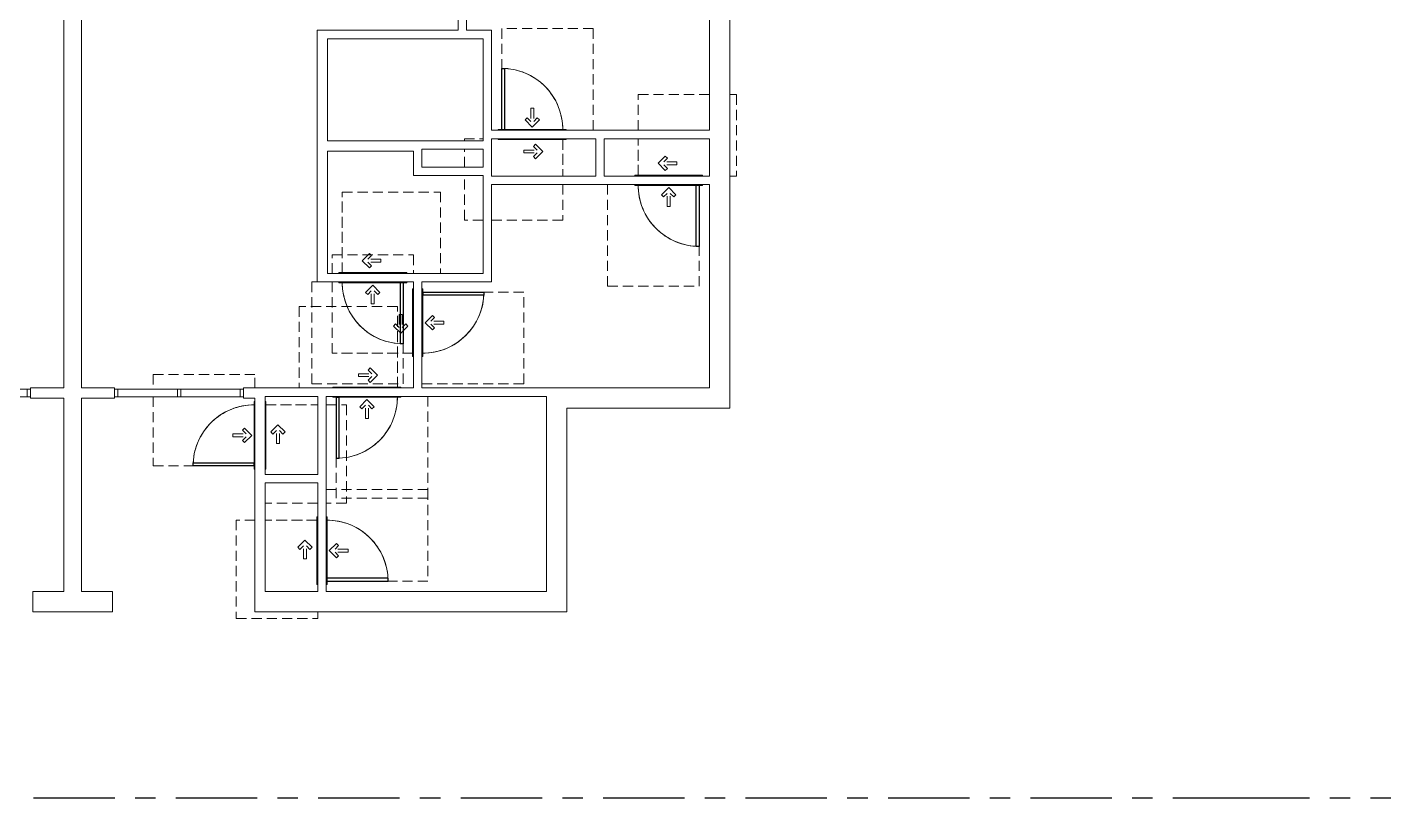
# Model space of a CAD drawing. Header units: inches. Extents: x -1352 to 84, y -1419 to 116.
# Drawn here: x -720 to 84, y -1174 to -719 of the extents above; entities that cross this region are included whole.
import ezdxf

# ---------------------------------------------------------------- set-up
doc = ezdxf.new("R2010")
doc.units = ezdxf.units.IN
doc.header["$MEASUREMENT"] = 0
doc.linetypes.add('ADA Clearance', pattern=[9, 6, -3])
doc.linetypes.add('Grid Line', pattern=[84, 48, -12, 12, -12])
for name, color, linetype, lineweight in [('A-DOOR', 31, 'Continuous', 15), ('A-DOOR-FRAM', 31, 'Continuous', 9), ('A-GLAZ-CWMG', 51, 'Continuous', 9), ('A-WALL', 113, 'Continuous', 15), ('I-WALL', 2, 'Continuous', 15), ('S-GRID', 1, 'Continuous', 9)]:
    doc.layers.add(name, color=color, linetype=linetype, lineweight=lineweight)

# ---------------------------------------------------------------- blocks, each defined once
blk = doc.blocks.new('Door-Single_CE_ - HM Door-2_ HM Frame-5154985-ROOF')
at = {"layer": 'A-DOOR', "linetype": 'ADA Clearance', "lineweight": 9}
for p, q in [((-36, 62.5), (18, 62.5)), ((-36, 2.5), (-36, 62.5)), ((18, 62.5), (18, 3)), ((-3.02, 9.85), (-4.26, 8.62)), ((-4.26, 8.62), (-0.02, 4.37)), ((-3.02, 9.85), (-0.89, 7.72)), ((-0.89, 15.47), (-0.89, 7.72)), ((0.86, 15.47), (-0.89, 15.47)), ((4.22, 8.62), (-0.02, 4.37)), ((0.86, 15.47), (0.86, 7.72)), ((2.99, 9.85), (0.86, 7.72)), ((2.99, 9.85), (4.22, 8.62)), ((-18, -3), (-18, -33.5)), ((-2.02, -5.79), (-6.26, -10.04)), ((-0.78, -7.03), (-2.91, -9.16)), ((-0.78, -7.03), (-2.02, -5.79)), ((40, -2.5), (36, -2.5)), ((40, -50.5), (40, -2.5)), ((-2.02, -14.28), (-6.26, -10.04)), ((4.84, -9.16), (-2.91, -9.16)), ((4.84, -10.91), (-2.91, -10.91)), ((-0.78, -13.04), (-2.91, -10.91)), ((-0.78, -13.04), (-2.02, -14.28)), ((4.84, -10.91), (4.84, -9.16)), ((-18, -39.5), (-18, -50.5)), ((-18, -50.5), (40, -50.5))]:
    blk.add_line(p, q, dxfattribs=at)
at = {"layer": 'A-DOOR'}
for p, q in [((18, 39), (16.25, 39)), ((16.25, 39), (16.25, 3)), ((18, 3), (18, 39))]:
    blk.add_line(p, q, dxfattribs=at)
at = {"layer": 'A-DOOR', "lineweight": 25}
for p, q in [((18, 39), (16.25, 39)), ((16.25, 39), (16.25, 3)), ((18, 3), (18, 39))]:
    blk.add_line(p, q, dxfattribs=at)
at = {"layer": 'A-DOOR', "lineweight": 9}
blk.add_arc((18, 3), 36, 90, 179.99883, dxfattribs=at)
blk.add_arc((18, 3), 36, 90, 179.99883, dxfattribs=at)
blk.add_arc((18, 3), 36, 90, 179.99883, dxfattribs=at)
blk.add_arc((18, 3), 36, 90, 179.99883, dxfattribs=at)
blk = doc.blocks.new('Door-Single_CE_ - HM Door-2_ HM Frame-5154989-ROOF')
at = {"layer": 'A-DOOR', "linetype": 'ADA Clearance', "lineweight": 9}
for p, q in [((-18, 51), (40, 51)), ((-18, 39), (-18, 51)), ((40, 51), (40, 39)), ((-18, 3.5), (-18, 34)), ((40, 34), (40, 3)), ((-2.02, 14.78), (-6.26, 10.54)), ((-2.02, 6.29), (-6.26, 10.54)), ((-0.78, 13.54), (-2.91, 11.41)), ((4.84, 11.41), (-2.91, 11.41)), ((4.84, 9.66), (-2.91, 9.66)), ((-0.78, 7.53), (-2.91, 9.66)), ((-0.78, 13.54), (-2.02, 14.78)), ((4.84, 11.41), (4.84, 9.66)), ((-0.78, 7.53), (-2.02, 6.29)), ((-28, -3), (-36, -3)), ((-36, -3), (-36, -63)), ((-4.26, -9.12), (-0.02, -4.87)), ((4.22, -9.12), (-0.02, -4.87)), ((18, -63), (18, -3.5)), ((-3.02, -10.35), (-4.26, -9.12)), ((-3.02, -10.35), (-0.89, -8.22)), ((-0.89, -15.97), (-0.89, -8.22)), ((0.86, -15.97), (-0.89, -15.97)), ((0.86, -15.97), (0.86, -8.22)), ((2.99, -10.35), (0.86, -8.22)), ((2.99, -10.35), (4.22, -9.12)), ((-36, -63), (-27.25, -63)), ((-22.75, -63), (18, -63))]:
    blk.add_line(p, q, dxfattribs=at)
at = {"layer": 'A-DOOR'}
for p, q in [((16.25, -39.5), (16.25, -3.5)), ((18, -3.5), (18, -39.5)), ((18, -39.5), (16.25, -39.5))]:
    blk.add_line(p, q, dxfattribs=at)
at = {"layer": 'A-DOOR', "lineweight": 25}
for p, q in [((16.25, -39.5), (16.25, -3.5)), ((18, -3.5), (18, -39.5)), ((18, -39.5), (16.25, -39.5))]:
    blk.add_line(p, q, dxfattribs=at)
at = {"layer": 'A-DOOR', "lineweight": 9}
blk.add_arc((18, -3.5), 36, 180.00117, 270, dxfattribs=at)
blk.add_arc((18, -3.5), 36, 180.00117, 270, dxfattribs=at)
blk.add_arc((18, -3.5), 36, 180.00117, 270, dxfattribs=at)
blk.add_arc((18, -3.5), 36, 180.00117, 270, dxfattribs=at)
blk = doc.blocks.new('Door-Single_CE_ - HM Door-2_ HM Frame-V1-ROOF')
at = {"layer": 'A-DOOR', "linetype": 'ADA Clearance', "lineweight": 9}
for p, q in [((-36, 62.5), (18, 62.5)), ((-36, 2.5), (-36, 62.5)), ((18, 62.5), (18, 3)), ((-3.02, 9.85), (-4.26, 8.62)), ((-4.26, 8.62), (-0.02, 4.37)), ((-3.02, 9.85), (-0.89, 7.72)), ((-0.89, 15.47), (-0.89, 7.72)), ((0.86, 15.47), (-0.89, 15.47)), ((4.22, 8.62), (-0.02, 4.37)), ((0.86, 15.47), (0.86, 7.72)), ((2.99, 9.85), (0.86, 7.72)), ((2.99, 9.85), (4.22, 8.62)), ((-18, -3), (-18, -50.5)), ((-2.02, -5.79), (-6.26, -10.04)), ((-0.78, -7.03), (-2.91, -9.16)), ((-0.78, -7.03), (-2.02, -5.79)), ((40, -50.5), (40, -2.5)), ((-2.02, -14.28), (-6.26, -10.04)), ((4.84, -9.16), (-2.91, -9.16)), ((4.84, -10.91), (-2.91, -10.91)), ((-0.78, -13.04), (-2.91, -10.91)), ((-0.78, -13.04), (-2.02, -14.28)), ((4.84, -10.91), (4.84, -9.16)), ((-18, -50.5), (40, -50.5))]:
    blk.add_line(p, q, dxfattribs=at)
at = {"layer": 'A-DOOR'}
for p, q in [((18, 39), (16.25, 39)), ((16.25, 39), (16.25, 3)), ((18, 3), (18, 39))]:
    blk.add_line(p, q, dxfattribs=at)
at = {"layer": 'A-DOOR', "lineweight": 25}
for p, q in [((18, 39), (16.25, 39)), ((16.25, 39), (16.25, 3)), ((18, 3), (18, 39))]:
    blk.add_line(p, q, dxfattribs=at)
at = {"layer": 'A-DOOR', "lineweight": 9}
blk.add_arc((18, 3), 36, 90, 179.99883, dxfattribs=at)
blk.add_arc((18, 3), 36, 90, 179.99883, dxfattribs=at)
blk.add_arc((18, 3), 36, 90, 179.99883, dxfattribs=at)
blk.add_arc((18, 3), 36, 90, 179.99883, dxfattribs=at)
blk = doc.blocks.new('Door-Single_CE_ - HM Door-2_ HM Frame-5154984-ROOF')
at = {"layer": 'A-DOOR', "linetype": 'ADA Clearance', "lineweight": 9}
for p, q in [((-18, 50.5), (24, 50.5)), ((-18, 3), (-18, 50.5)), ((29, 50.5), (40, 50.5)), ((40, 50.5), (40, 2.5)), ((-2.02, 14.28), (-6.26, 10.04)), ((-2.02, 5.79), (-6.26, 10.04)), ((-0.78, 13.04), (-2.91, 10.91)), ((4.84, 10.91), (-2.91, 10.91)), ((4.84, 9.16), (-2.91, 9.16)), ((-0.78, 7.03), (-2.91, 9.16)), ((-0.78, 13.04), (-2.02, 14.28)), ((4.84, 10.91), (4.84, 9.16)), ((-0.78, 7.03), (-2.02, 5.79)), ((40, 2.5), (29, 2.5)), ((-36, -2.5), (-36, -62.5)), ((-4.26, -8.62), (-0.02, -4.37)), ((-3.02, -9.85), (-0.89, -7.72)), ((-0.89, -15.47), (-0.89, -7.72)), ((4.22, -8.62), (-0.02, -4.37)), ((0.86, -15.47), (0.86, -7.72)), ((2.99, -9.85), (0.86, -7.72)), ((18, -62.5), (18, -3)), ((-3.02, -9.85), (-4.26, -8.62)), ((0.86, -15.47), (-0.89, -15.47)), ((2.99, -9.85), (4.22, -8.62)), ((-36, -62.5), (18, -62.5))]:
    blk.add_line(p, q, dxfattribs=at)
at = {"layer": 'A-DOOR'}
for p, q in [((16.25, -39), (16.25, -3)), ((18, -3), (18, -39)), ((18, -39), (16.25, -39))]:
    blk.add_line(p, q, dxfattribs=at)
at = {"layer": 'A-DOOR', "lineweight": 25}
for p, q in [((16.25, -39), (16.25, -3)), ((18, -3), (18, -39)), ((18, -39), (16.25, -39))]:
    blk.add_line(p, q, dxfattribs=at)
at = {"layer": 'A-DOOR', "lineweight": 9}
blk.add_arc((18, -3), 36, 180.00117, 270, dxfattribs=at)
blk.add_arc((18, -3), 36, 180.00117, 270, dxfattribs=at)
blk.add_arc((18, -3), 36, 180.00117, 270, dxfattribs=at)
blk.add_arc((18, -3), 36, 180.00117, 270, dxfattribs=at)
blk = doc.blocks.new('Door-Single_CE_ - HM Door-2_ HM Frame-V2-ROOF')
at = {"layer": 'A-DOOR', "linetype": 'ADA Clearance', "lineweight": 9}
for p, q in [((-18, 50.5), (40, 50.5)), ((-18, 3), (-18, 50.5)), ((40, 50.5), (40, 2.5)), ((-2.02, 14.28), (-6.26, 10.04)), ((-2.02, 5.79), (-6.26, 10.04)), ((-0.78, 13.04), (-2.91, 10.91)), ((4.84, 10.91), (-2.91, 10.91)), ((4.84, 9.16), (-2.91, 9.16)), ((-0.78, 7.03), (-2.91, 9.16)), ((-0.78, 13.04), (-2.02, 14.28)), ((4.84, 10.91), (4.84, 9.16)), ((-0.78, 7.03), (-2.02, 5.79)), ((-32.73, -2.5), (-36, -2.5)), ((-36, -2.5), (-36, -62.5)), ((-4.26, -8.62), (-0.02, -4.37)), ((-3.02, -9.85), (-0.89, -7.72)), ((-0.89, -15.47), (-0.89, -7.72)), ((4.22, -8.62), (-0.02, -4.37)), ((0.86, -15.47), (0.86, -7.72)), ((2.99, -9.85), (0.86, -7.72)), ((18, -62.5), (18, -3)), ((-3.02, -9.85), (-4.26, -8.62)), ((0.86, -15.47), (-0.89, -15.47)), ((2.99, -9.85), (4.22, -8.62)), ((-36, -62.5), (18, -62.5))]:
    blk.add_line(p, q, dxfattribs=at)
at = {"layer": 'A-DOOR'}
for p, q in [((16.25, -39), (16.25, -3)), ((18, -3), (18, -39)), ((18, -39), (16.25, -39))]:
    blk.add_line(p, q, dxfattribs=at)
at = {"layer": 'A-DOOR', "lineweight": 25}
for p, q in [((16.25, -39), (16.25, -3)), ((18, -3), (18, -39)), ((18, -39), (16.25, -39))]:
    blk.add_line(p, q, dxfattribs=at)
at = {"layer": 'A-DOOR', "lineweight": 9}
blk.add_arc((18, -3), 36, 180.00117, 270, dxfattribs=at)
blk.add_arc((18, -3), 36, 180.00117, 270, dxfattribs=at)
blk.add_arc((18, -3), 36, 180.00117, 270, dxfattribs=at)
blk.add_arc((18, -3), 36, 180.00117, 270, dxfattribs=at)
blk = doc.blocks.new('Door-Single_CE_ - HM Door-2_ HM Frame-V3-ROOF')
at = {"layer": 'A-DOOR', "linetype": 'ADA Clearance', "lineweight": 9}
for p, q in [((-18, 50.5), (24, 50.5)), ((-18, 29.5), (-18, 50.5)), ((36, 50.5), (40, 50.5)), ((40, 50.5), (40, 2.5)), ((-18, 3), (-18, 24.5)), ((-2.02, 14.28), (-6.26, 10.04)), ((-2.02, 5.79), (-6.26, 10.04)), ((-0.78, 13.04), (-2.91, 10.91)), ((4.84, 10.91), (-2.91, 10.91)), ((4.84, 9.16), (-2.91, 9.16)), ((-0.78, 7.03), (-2.91, 9.16)), ((-0.78, 13.04), (-2.02, 14.28)), ((4.84, 10.91), (4.84, 9.16)), ((-0.78, 7.03), (-2.02, 5.79)), ((40, 2.5), (36, 2.5)), ((-36, -2.5), (-36, -62.5)), ((-4.26, -8.62), (-0.02, -4.37)), ((-3.02, -9.85), (-0.89, -7.72)), ((-0.89, -15.47), (-0.89, -7.72)), ((4.22, -8.62), (-0.02, -4.37)), ((0.86, -15.47), (0.86, -7.72)), ((2.99, -9.85), (0.86, -7.72)), ((18, -62.5), (18, -3)), ((-3.02, -9.85), (-4.26, -8.62)), ((0.86, -15.47), (-0.89, -15.47)), ((2.99, -9.85), (4.22, -8.62)), ((-36, -62.5), (18, -62.5))]:
    blk.add_line(p, q, dxfattribs=at)
at = {"layer": 'A-DOOR'}
for p, q in [((16.25, -39), (16.25, -3)), ((18, -3), (18, -39)), ((18, -39), (16.25, -39))]:
    blk.add_line(p, q, dxfattribs=at)
at = {"layer": 'A-DOOR', "lineweight": 25}
for p, q in [((16.25, -39), (16.25, -3)), ((18, -3), (18, -39)), ((18, -39), (16.25, -39))]:
    blk.add_line(p, q, dxfattribs=at)
at = {"layer": 'A-DOOR', "lineweight": 9}
blk.add_arc((18, -3), 36, 180.00117, 270, dxfattribs=at)
blk.add_arc((18, -3), 36, 180.00117, 270, dxfattribs=at)
blk.add_arc((18, -3), 36, 180.00117, 270, dxfattribs=at)
blk.add_arc((18, -3), 36, 180.00117, 270, dxfattribs=at)
blk = doc.blocks.new('Door-Single_CE_ - HM Door-2_ HM Frame-V4-ROOF')
at = {"layer": 'A-DOOR', "linetype": 'ADA Clearance', "lineweight": 9}
for p, q in [((-18, 50.5), (24, 50.5)), ((-18, 29.5), (-18, 50.5)), ((29, 50.5), (40, 50.5)), ((40, 50.5), (40, 24.25)), ((-18, 3), (-18, 24.5)), ((40, 19.25), (40, 8.75)), ((-2.02, 14.28), (-6.26, 10.04)), ((-2.02, 5.79), (-6.26, 10.04)), ((-0.78, 13.04), (-2.91, 10.91)), ((4.84, 10.91), (-2.91, 10.91)), ((4.84, 9.16), (-2.91, 9.16)), ((-0.78, 7.03), (-2.91, 9.16)), ((-0.78, 13.04), (-2.02, 14.28)), ((4.84, 10.91), (4.84, 9.16)), ((-0.78, 7.03), (-2.02, 5.79)), ((40, 2.5), (29, 2.5)), ((40, 3.75), (40, 2.5)), ((-36, -2.5), (-36, -62.5)), ((-4.26, -8.62), (-0.02, -4.37)), ((-3.02, -9.85), (-0.89, -7.72)), ((-0.89, -15.47), (-0.89, -7.72)), ((4.22, -8.62), (-0.02, -4.37)), ((0.86, -15.47), (0.86, -7.72)), ((2.99, -9.85), (0.86, -7.72)), ((18, -62.5), (18, -3)), ((-3.02, -9.85), (-4.26, -8.62)), ((0.86, -15.47), (-0.89, -15.47)), ((2.99, -9.85), (4.22, -8.62)), ((-36, -62.5), (18, -62.5))]:
    blk.add_line(p, q, dxfattribs=at)
at = {"layer": 'A-DOOR'}
for p, q in [((16.25, -39), (16.25, -3)), ((18, -3), (18, -39)), ((18, -39), (16.25, -39))]:
    blk.add_line(p, q, dxfattribs=at)
at = {"layer": 'A-DOOR', "lineweight": 25}
for p, q in [((16.25, -39), (16.25, -3)), ((18, -3), (18, -39)), ((18, -39), (16.25, -39))]:
    blk.add_line(p, q, dxfattribs=at)
at = {"layer": 'A-DOOR', "lineweight": 9}
blk.add_arc((18, -3), 36, 180.00117, 270, dxfattribs=at)
blk.add_arc((18, -3), 36, 180.00117, 270, dxfattribs=at)
blk.add_arc((18, -3), 36, 180.00117, 270, dxfattribs=at)
blk.add_arc((18, -3), 36, 180.00117, 270, dxfattribs=at)
blk = doc.blocks.new('Door-Single_CE_ - HM Door-2_ HM Frame-V36-ROOF')
at = {"layer": 'A-DOOR', "linetype": 'ADA Clearance', "lineweight": 9}
for p, q in [((-36, 62.5), (18, 62.5)), ((-36, 2.5), (-36, 62.5)), ((18, 62.5), (18, 2.5)), ((-3.02, 9.85), (-4.26, 8.62)), ((-4.26, 8.62), (-0.02, 4.37)), ((-3.02, 9.85), (-0.89, 7.72)), ((-0.89, 15.47), (-0.89, 7.72)), ((0.86, 15.47), (-0.89, 15.47)), ((4.22, 8.62), (-0.02, 4.37)), ((0.86, 15.47), (0.86, 7.72)), ((2.99, 9.85), (0.86, 7.72)), ((2.99, 9.85), (4.22, 8.62)), ((-18, -2.5), (-18, -33.5)), ((-2.02, -5.79), (-6.26, -10.04)), ((-0.78, -7.03), (-2.91, -9.16)), ((-0.78, -7.03), (-2.02, -5.79)), ((40, -2.5), (36, -2.5)), ((40, -50.5), (40, -2.5)), ((-2.02, -14.28), (-6.26, -10.04)), ((4.84, -9.16), (-2.91, -9.16)), ((4.84, -10.91), (-2.91, -10.91)), ((-0.78, -13.04), (-2.91, -10.91)), ((-0.78, -13.04), (-2.02, -14.28)), ((4.84, -10.91), (4.84, -9.16)), ((-18, -39.5), (-18, -50.5)), ((-18, -50.5), (40, -50.5))]:
    blk.add_line(p, q, dxfattribs=at)
at = {"layer": 'A-DOOR'}
for p, q in [((18, 39), (16.25, 39)), ((16.25, 39), (16.25, 3)), ((18, 3), (18, 39)), ((16.25, 3), (18, 3))]:
    blk.add_line(p, q, dxfattribs=at)
at = {"layer": 'A-DOOR', "lineweight": 25}
for p, q in [((18, 39), (16.25, 39)), ((16.25, 39), (16.25, 3)), ((18, 3), (18, 39)), ((18, 3), (16.25, 3))]:
    blk.add_line(p, q, dxfattribs=at)
at = {"layer": 'A-DOOR', "lineweight": 9}
for end in [179.99883, 180.5, 180.5, 180.5]:
    blk.add_arc((18, 3), 36, 90, end, dxfattribs=at)
at = {"layer": 'A-DOOR-FRAM'}
for p, q in [((-20, 3), (20, 3)), ((-20, 2.5), (-20, 3)), ((20, 3), (20, 2.5)), ((-20, -3), (-20, -2.5)), ((20, -3), (-20, -3)), ((20, -2.5), (20, -3))]:
    blk.add_line(p, q, dxfattribs=at)
blk = doc.blocks.new('Door-Single_CE_ - HM Door-2_ HM Frame-V37-ROOF')
at = {"layer": 'A-DOOR', "linetype": 'ADA Clearance', "lineweight": 9}
for p, q in [((-18, 51), (40, 51)), ((-18, 39), (-18, 51)), ((40, 51), (40, 39)), ((-18, 3), (-18, 34)), ((40, 34), (40, 3)), ((-2.02, 14.78), (-6.26, 10.54)), ((-2.02, 6.29), (-6.26, 10.54)), ((-0.78, 13.54), (-2.91, 11.41)), ((4.84, 11.41), (-2.91, 11.41)), ((4.84, 9.66), (-2.91, 9.66)), ((-0.78, 7.53), (-2.91, 9.66)), ((-0.78, 13.54), (-2.02, 14.78)), ((4.84, 11.41), (4.84, 9.66)), ((-0.78, 7.53), (-2.02, 6.29)), ((-28, -3), (-36, -3)), ((-36, -3), (-36, -63)), ((-4.26, -9.12), (-0.02, -4.87)), ((4.22, -9.12), (-0.02, -4.87)), ((18, -63), (18, -3)), ((-3.02, -10.35), (-4.26, -9.12)), ((-3.02, -10.35), (-0.89, -8.22)), ((-0.89, -15.97), (-0.89, -8.22)), ((0.86, -15.97), (-0.89, -15.97)), ((0.86, -15.97), (0.86, -8.22)), ((2.99, -10.35), (0.86, -8.22)), ((2.99, -10.35), (4.22, -9.12)), ((-36, -63), (-27.25, -63)), ((-22.75, -63), (18, -63))]:
    blk.add_line(p, q, dxfattribs=at)
at = {"layer": 'A-DOOR'}
for p, q in [((16.25, -39.5), (16.25, -3.5)), ((16.25, -3.5), (18, -3.5)), ((18, -3.5), (18, -39.5)), ((18, -39.5), (16.25, -39.5))]:
    blk.add_line(p, q, dxfattribs=at)
at = {"layer": 'A-DOOR', "lineweight": 25}
for p, q in [((16.25, -39.5), (16.25, -3.5)), ((18, -3.5), (16.25, -3.5)), ((18, -3.5), (18, -39.5)), ((18, -39.5), (16.25, -39.5))]:
    blk.add_line(p, q, dxfattribs=at)
at = {"layer": 'A-DOOR', "lineweight": 9}
for start in [179.5, 179.5, 179.5, 180.00117]:
    blk.add_arc((18, -3.5), 36, start, 270, dxfattribs=at)
at = {"layer": 'A-DOOR-FRAM'}
for p, q in [((-20, 3.5), (20, 3.5)), ((-20, 3), (-20, 3.5)), ((20, 3.5), (20, 3)), ((-20, -3.5), (-20, -3)), ((20, -3.5), (-20, -3.5)), ((20, -3), (20, -3.5))]:
    blk.add_line(p, q, dxfattribs=at)
blk = doc.blocks.new('Door-Single_CE_ - HM Door-2_ HM Frame-V38-ROOF')
at = {"layer": 'A-DOOR', "linetype": 'ADA Clearance', "lineweight": 9}
for p, q in [((-36, 62.5), (18, 62.5)), ((-36, 2.5), (-36, 62.5)), ((18, 62.5), (18, 2.5)), ((-3.02, 9.85), (-4.26, 8.62)), ((-4.26, 8.62), (-0.02, 4.37)), ((-3.02, 9.85), (-0.89, 7.72)), ((-0.89, 15.47), (-0.89, 7.72)), ((0.86, 15.47), (-0.89, 15.47)), ((4.22, 8.62), (-0.02, 4.37)), ((0.86, 15.47), (0.86, 7.72)), ((2.99, 9.85), (0.86, 7.72)), ((2.99, 9.85), (4.22, 8.62)), ((-18, -2.5), (-18, -50.5)), ((-2.02, -5.79), (-6.26, -10.04)), ((-0.78, -7.03), (-2.91, -9.16)), ((-0.78, -7.03), (-2.02, -5.79)), ((40, -50.5), (40, -2.5)), ((-2.02, -14.28), (-6.26, -10.04)), ((4.84, -9.16), (-2.91, -9.16)), ((4.84, -10.91), (-2.91, -10.91)), ((-0.78, -13.04), (-2.91, -10.91)), ((-0.78, -13.04), (-2.02, -14.28)), ((4.84, -10.91), (4.84, -9.16)), ((-18, -50.5), (40, -50.5))]:
    blk.add_line(p, q, dxfattribs=at)
at = {"layer": 'A-DOOR'}
for p, q in [((18, 39), (16.25, 39)), ((16.25, 39), (16.25, 3)), ((18, 3), (18, 39)), ((16.25, 3), (18, 3))]:
    blk.add_line(p, q, dxfattribs=at)
at = {"layer": 'A-DOOR', "lineweight": 25}
for p, q in [((18, 39), (16.25, 39)), ((16.25, 39), (16.25, 3)), ((18, 3), (18, 39)), ((18, 3), (16.25, 3))]:
    blk.add_line(p, q, dxfattribs=at)
at = {"layer": 'A-DOOR', "lineweight": 9}
for end in [179.99883, 180.5, 180.5, 180.5]:
    blk.add_arc((18, 3), 36, 90, end, dxfattribs=at)
at = {"layer": 'A-DOOR-FRAM'}
for p, q in [((-20, 3), (20, 3)), ((-20, 2.5), (-20, 3)), ((20, 3), (20, 2.5)), ((-20, -3), (-20, -2.5)), ((20, -3), (-20, -3)), ((20, -2.5), (20, -3))]:
    blk.add_line(p, q, dxfattribs=at)
blk = doc.blocks.new('Door-Single_CE_ - HM Door-2_ HM Frame-V39-ROOF')
at = {"layer": 'A-DOOR', "linetype": 'ADA Clearance', "lineweight": 9}
for p, q in [((-18, 50.5), (24, 50.5)), ((-18, 2.5), (-18, 50.5)), ((29, 50.5), (40, 50.5)), ((40, 50.5), (40, 2.5)), ((-2.02, 14.28), (-6.26, 10.04)), ((-2.02, 5.79), (-6.26, 10.04)), ((-0.78, 13.04), (-2.91, 10.91)), ((4.84, 10.91), (-2.91, 10.91)), ((4.84, 9.16), (-2.91, 9.16)), ((-0.78, 7.03), (-2.91, 9.16)), ((-0.78, 13.04), (-2.02, 14.28)), ((4.84, 10.91), (4.84, 9.16)), ((-0.78, 7.03), (-2.02, 5.79)), ((40, 2.5), (29, 2.5)), ((-36, -2.5), (-36, -62.5)), ((-4.26, -8.62), (-0.02, -4.37)), ((-3.02, -9.85), (-0.89, -7.72)), ((-0.89, -15.47), (-0.89, -7.72)), ((4.22, -8.62), (-0.02, -4.37)), ((0.86, -15.47), (0.86, -7.72)), ((2.99, -9.85), (0.86, -7.72)), ((18, -62.5), (18, -2.5)), ((-3.02, -9.85), (-4.26, -8.62)), ((0.86, -15.47), (-0.89, -15.47)), ((2.99, -9.85), (4.22, -8.62)), ((-36, -62.5), (18, -62.5))]:
    blk.add_line(p, q, dxfattribs=at)
at = {"layer": 'A-DOOR'}
for p, q in [((16.25, -39), (16.25, -3)), ((16.25, -3), (18, -3)), ((18, -3), (18, -39)), ((18, -39), (16.25, -39))]:
    blk.add_line(p, q, dxfattribs=at)
at = {"layer": 'A-DOOR', "lineweight": 25}
for p, q in [((16.25, -39), (16.25, -3)), ((18, -3), (16.25, -3)), ((18, -3), (18, -39)), ((18, -39), (16.25, -39))]:
    blk.add_line(p, q, dxfattribs=at)
at = {"layer": 'A-DOOR', "lineweight": 9}
for start in [179.5, 179.5, 179.5, 180.00117]:
    blk.add_arc((18, -3), 36, start, 270, dxfattribs=at)
at = {"layer": 'A-DOOR-FRAM'}
for p, q in [((-20, 3), (20, 3)), ((-20, 2.5), (-20, 3)), ((20, 3), (20, 2.5)), ((-20, -3), (-20, -2.5)), ((20, -3), (-20, -3)), ((20, -2.5), (20, -3))]:
    blk.add_line(p, q, dxfattribs=at)
blk = doc.blocks.new('Door-Single_CE_ - HM Door-2_ HM Frame-V40-ROOF')
at = {"layer": 'A-DOOR', "linetype": 'ADA Clearance', "lineweight": 9}
for p, q in [((-18, 50.5), (40, 50.5)), ((-18, 2.5), (-18, 50.5)), ((40, 50.5), (40, 2.5)), ((-2.02, 14.28), (-6.26, 10.04)), ((-2.02, 5.79), (-6.26, 10.04)), ((-0.78, 13.04), (-2.91, 10.91)), ((4.84, 10.91), (-2.91, 10.91)), ((4.84, 9.16), (-2.91, 9.16)), ((-0.78, 7.03), (-2.91, 9.16)), ((-0.78, 13.04), (-2.02, 14.28)), ((4.84, 10.91), (4.84, 9.16)), ((-0.78, 7.03), (-2.02, 5.79)), ((-32.73, -2.5), (-36, -2.5)), ((-36, -2.5), (-36, -62.5)), ((-4.26, -8.62), (-0.02, -4.37)), ((-3.02, -9.85), (-0.89, -7.72)), ((-0.89, -15.47), (-0.89, -7.72)), ((4.22, -8.62), (-0.02, -4.37)), ((0.86, -15.47), (0.86, -7.72)), ((2.99, -9.85), (0.86, -7.72)), ((18, -62.5), (18, -2.5)), ((-3.02, -9.85), (-4.26, -8.62)), ((0.86, -15.47), (-0.89, -15.47)), ((2.99, -9.85), (4.22, -8.62)), ((-36, -62.5), (18, -62.5))]:
    blk.add_line(p, q, dxfattribs=at)
at = {"layer": 'A-DOOR'}
for p, q in [((16.25, -39), (16.25, -3)), ((16.25, -3), (18, -3)), ((18, -3), (18, -39)), ((18, -39), (16.25, -39))]:
    blk.add_line(p, q, dxfattribs=at)
at = {"layer": 'A-DOOR', "lineweight": 25}
for p, q in [((16.25, -39), (16.25, -3)), ((18, -3), (16.25, -3)), ((18, -3), (18, -39)), ((18, -39), (16.25, -39))]:
    blk.add_line(p, q, dxfattribs=at)
at = {"layer": 'A-DOOR', "lineweight": 9}
for start in [179.5, 179.5, 179.5, 180.00117]:
    blk.add_arc((18, -3), 36, start, 270, dxfattribs=at)
at = {"layer": 'A-DOOR-FRAM'}
for p, q in [((-20, 3), (20, 3)), ((-20, 2.5), (-20, 3)), ((20, 3), (20, 2.5)), ((-20, -3), (-20, -2.5)), ((20, -3), (-20, -3)), ((20, -2.5), (20, -3))]:
    blk.add_line(p, q, dxfattribs=at)
blk = doc.blocks.new('Door-Single_CE_ - HM Door-2_ HM Frame-V41-ROOF')
at = {"layer": 'A-DOOR', "linetype": 'ADA Clearance', "lineweight": 9}
for p, q in [((-18, 50.5), (24, 50.5)), ((-18, 29.5), (-18, 50.5)), ((36, 50.5), (40, 50.5)), ((40, 50.5), (40, 2.5)), ((-18, 2.5), (-18, 24.5)), ((-2.02, 14.28), (-6.26, 10.04)), ((-2.02, 5.79), (-6.26, 10.04)), ((-0.78, 13.04), (-2.91, 10.91)), ((4.84, 10.91), (-2.91, 10.91)), ((4.84, 9.16), (-2.91, 9.16)), ((-0.78, 7.03), (-2.91, 9.16)), ((-0.78, 13.04), (-2.02, 14.28)), ((4.84, 10.91), (4.84, 9.16)), ((-0.78, 7.03), (-2.02, 5.79)), ((40, 2.5), (36, 2.5)), ((-36, -2.5), (-36, -62.5)), ((-4.26, -8.62), (-0.02, -4.37)), ((-3.02, -9.85), (-0.89, -7.72)), ((-0.89, -15.47), (-0.89, -7.72)), ((4.22, -8.62), (-0.02, -4.37)), ((0.86, -15.47), (0.86, -7.72)), ((2.99, -9.85), (0.86, -7.72)), ((18, -62.5), (18, -2.5)), ((-3.02, -9.85), (-4.26, -8.62)), ((0.86, -15.47), (-0.89, -15.47)), ((2.99, -9.85), (4.22, -8.62)), ((-36, -62.5), (18, -62.5))]:
    blk.add_line(p, q, dxfattribs=at)
at = {"layer": 'A-DOOR'}
for p, q in [((16.25, -39), (16.25, -3)), ((16.25, -3), (18, -3)), ((18, -3), (18, -39)), ((18, -39), (16.25, -39))]:
    blk.add_line(p, q, dxfattribs=at)
at = {"layer": 'A-DOOR', "lineweight": 25}
for p, q in [((16.25, -39), (16.25, -3)), ((18, -3), (16.25, -3)), ((18, -3), (18, -39)), ((18, -39), (16.25, -39))]:
    blk.add_line(p, q, dxfattribs=at)
at = {"layer": 'A-DOOR', "lineweight": 9}
for start in [179.5, 179.5, 179.5, 180.00117]:
    blk.add_arc((18, -3), 36, start, 270, dxfattribs=at)
at = {"layer": 'A-DOOR-FRAM'}
for p, q in [((-20, 3), (20, 3)), ((-20, 2.5), (-20, 3)), ((20, 3), (20, 2.5)), ((-20, -3), (-20, -2.5)), ((20, -3), (-20, -3)), ((20, -2.5), (20, -3))]:
    blk.add_line(p, q, dxfattribs=at)
blk = doc.blocks.new('Door-Single_CE_ - HM Door-2_ HM Frame-V42-ROOF')
at = {"layer": 'A-DOOR', "linetype": 'ADA Clearance', "lineweight": 9}
for p, q in [((-18, 50.5), (24, 50.5)), ((-18, 29.5), (-18, 50.5)), ((29, 50.5), (40, 50.5)), ((40, 50.5), (40, 24.25)), ((-18, 2.5), (-18, 24.5)), ((40, 19.25), (40, 8.75)), ((-2.02, 14.28), (-6.26, 10.04)), ((-2.02, 5.79), (-6.26, 10.04)), ((-0.78, 13.04), (-2.91, 10.91)), ((4.84, 10.91), (-2.91, 10.91)), ((4.84, 9.16), (-2.91, 9.16)), ((-0.78, 7.03), (-2.91, 9.16)), ((-0.78, 13.04), (-2.02, 14.28)), ((4.84, 10.91), (4.84, 9.16)), ((-0.78, 7.03), (-2.02, 5.79)), ((40, 2.5), (29, 2.5)), ((40, 3.75), (40, 2.5)), ((-36, -2.5), (-36, -62.5)), ((-4.26, -8.62), (-0.02, -4.37)), ((-3.02, -9.85), (-0.89, -7.72)), ((-0.89, -15.47), (-0.89, -7.72)), ((4.22, -8.62), (-0.02, -4.37)), ((0.86, -15.47), (0.86, -7.72)), ((2.99, -9.85), (0.86, -7.72)), ((18, -62.5), (18, -2.5)), ((-3.02, -9.85), (-4.26, -8.62)), ((0.86, -15.47), (-0.89, -15.47)), ((2.99, -9.85), (4.22, -8.62)), ((-36, -62.5), (18, -62.5))]:
    blk.add_line(p, q, dxfattribs=at)
at = {"layer": 'A-DOOR'}
for p, q in [((16.25, -39), (16.25, -3)), ((16.25, -3), (18, -3)), ((18, -3), (18, -39)), ((18, -39), (16.25, -39))]:
    blk.add_line(p, q, dxfattribs=at)
at = {"layer": 'A-DOOR', "lineweight": 25}
for p, q in [((16.25, -39), (16.25, -3)), ((18, -3), (16.25, -3)), ((18, -3), (18, -39)), ((18, -39), (16.25, -39))]:
    blk.add_line(p, q, dxfattribs=at)
at = {"layer": 'A-DOOR', "lineweight": 9}
for start in [179.5, 179.5, 179.5, 180.00117]:
    blk.add_arc((18, -3), 36, start, 270, dxfattribs=at)
at = {"layer": 'A-DOOR-FRAM'}
for p, q in [((-20, 3), (20, 3)), ((-20, 2.5), (-20, 3)), ((20, 3), (20, 2.5)), ((-20, -3), (-20, -2.5)), ((20, -3), (-20, -3)), ((20, -2.5), (20, -3))]:
    blk.add_line(p, q, dxfattribs=at)
blk = doc.blocks.new('Rectangular Mullion - 4 1_2_ x 2_ Rectangular_CE_-5154997-ROOF')
at = {"layer": 'A-GLAZ-CWMG'}
for p, q in [((-629.11, -937.39), (-629.11, -932.89)), ((-629.11, -932.89), (-594.11, -932.89)), ((-594.11, -937.39), (-629.11, -937.39)), ((-594.11, -932.89), (-594.11, -937.39))]:
    blk.add_line(p, q, dxfattribs=at)
blk = doc.blocks.new('Rectangular Mullion - 4 1_2_ x 2_ Rectangular_CE_-5155001-ROOF')
at = {"layer": 'A-GLAZ-CWMG'}
for p, q in [((-2, -2.25), (-2, 2.25)), ((-2, 2.25), (0, 2.25)), ((0, 2.25), (0, -2.25)), ((0, -2.25), (-2, -2.25))]:
    blk.add_line(p, q, dxfattribs=at)
blk = doc.blocks.new('Rectangular Mullion - 4 1_2_ x 2_ Rectangular_CE_-5155002-ROOF')
at = {"layer": 'A-GLAZ-CWMG'}
for p, q in [((0, 2.25), (-2, 2.25)), ((-2, 2.25), (-2, -2.25)), ((0, -2.25), (0, 2.25)), ((-2, -2.25), (0, -2.25))]:
    blk.add_line(p, q, dxfattribs=at)
blk = doc.blocks.new('Rectangular Mullion - 4 1_2_ x 2_ Rectangular_CE_-5154999-ROOF')
at = {"layer": 'A-GLAZ-CWMG'}
for p, q in [((-1, -2.25), (-1, 2.25)), ((-1, 2.25), (1, 2.25)), ((1, 2.25), (1, -2.25)), ((1, -2.25), (-1, -2.25))]:
    blk.add_line(p, q, dxfattribs=at)
blk = doc.blocks.new('Rectangular Mullion - 4 1_2_ x 2_ Rectangular_CE_-5155008-ROOF')
at = {"layer": 'A-GLAZ-CWMG'}
for p, q in [((0, 2.25), (-2, 2.25)), ((-2, 2.25), (-2, -2.25)), ((0, -2.25), (0, 2.25)), ((-2, -2.25), (0, -2.25))]:
    blk.add_line(p, q, dxfattribs=at)
blk = doc.blocks.new('Rectangular Mullion - 4 1_2_ x 2_ Rectangular_CE_-5155003-ROOF')
at = {"layer": 'A-GLAZ-CWMG'}
for p, q in [((-791.61, -937.39), (-791.61, -932.89)), ((-791.61, -932.89), (-756.61, -932.89)), ((-756.61, -937.39), (-791.61, -937.39)), ((-756.61, -932.89), (-756.61, -937.39))]:
    blk.add_line(p, q, dxfattribs=at)

msp = doc.modelspace()

# ---------------------------------------------------------------- linework, layer by layer
at = {"layer": 'A-WALL'}
for p, q in [((-698.11, -932.14), (-698.11, -529.14)), ((-687.61, -529.14), (-687.61, -932.14)), ((-305.36, -646.64), (-305.36, -944.14)), ((-317.36, -780.14), (-317.36, -658.64)), ((-548.59, -869.64), (-548.59, -726.14)), ((-542.59, -726.14), (-542.59, -786.39)), ((-542.59, -786.39), (-486.86, -786.39)), ((-317.36, -807.14), (-317.36, -785.14)), ((-542.59, -792.39), (-542.59, -864.64)), ((-491.86, -792.39), (-542.59, -792.39)), ((-486.86, -792.39), (-486.86, -791.39)), ((-317.36, -932.14), (-317.36, -812.14)), ((-548.59, -869.64), (-542.59, -869.64)), ((-717.61, -932.14), (-698.11, -932.14)), ((-717.61, -932.14), (-717.61, -938.14)), ((-687.61, -932.14), (-668.11, -932.14)), ((-668.11, -938.14), (-668.11, -932.14)), ((-592.11, -932.14), (-579.36, -932.14)), ((-592.11, -932.14), (-592.11, -938.14)), ((-413.36, -932.14), (-317.36, -932.14)), ((-698.11, -938.14), (-717.61, -938.14)), ((-698.11, -1052.14), (-698.11, -938.14)), ((-687.61, -938.14), (-687.61, -1052.14)), ((-668.11, -938.14), (-687.61, -938.14)), ((-585.36, -938.14), (-592.11, -938.14)), ((-585.36, -1064.14), (-585.36, -938.14)), ((-579.36, -937.14), (-579.36, -983.14)), ((-413.36, -1052.14), (-413.36, -937.14)), ((-305.36, -944.14), (-401.36, -944.14)), ((-401.36, -944.14), (-401.36, -1064.14)), ((-579.36, -988.14), (-579.36, -1052.14)), ((-716.36, -1052.14), (-698.11, -1052.14)), ((-716.36, -1052.14), (-716.36, -1064.14)), ((-687.61, -1052.14), (-669.36, -1052.14)), ((-669.36, -1052.14), (-669.36, -1064.14)), ((-579.36, -1052.14), (-548.36, -1052.14)), ((-543.36, -1052.14), (-413.36, -1052.14)), ((-669.36, -1064.14), (-716.36, -1064.14)), ((-401.36, -1064.14), (-585.36, -1064.14))]:
    msp.add_line(p, q, dxfattribs=at)
at = {"layer": 'I-WALL'}
for p, q in [((-465.59, -721.14), (-465.59, -658.64)), ((-460.59, -658.64), (-460.59, -721.14)), ((-548.59, -721.14), (-465.59, -721.14)), ((-548.59, -721.14), (-548.59, -726.14)), ((-460.59, -721.14), (-445.86, -721.14)), ((-445.86, -721.14), (-445.86, -780.14)), ((-450.86, -726.14), (-542.59, -726.14)), ((-450.86, -786.39), (-450.86, -726.14)), ((-486.86, -786.39), (-450.86, -786.39)), ((-445.86, -780.14), (-317.36, -780.14)), ((-445.86, -785.14), (-445.86, -807.14)), ((-384.36, -785.14), (-445.86, -785.14)), ((-384.36, -807.14), (-384.36, -785.14)), ((-317.36, -785.14), (-379.36, -785.14)), ((-379.36, -785.14), (-379.36, -807.14)), ((-491.86, -806.89), (-491.86, -792.39)), ((-450.86, -791.39), (-486.86, -791.39)), ((-486.86, -792.39), (-486.86, -801.89)), ((-450.86, -801.89), (-450.86, -791.39)), ((-486.86, -801.89), (-450.86, -801.89)), ((-450.86, -806.89), (-491.86, -806.89)), ((-450.86, -864.64), (-450.86, -806.89)), ((-445.86, -807.14), (-384.36, -807.14)), ((-379.36, -807.14), (-317.36, -807.14)), ((-445.86, -812.14), (-445.86, -869.64)), ((-317.36, -812.14), (-445.86, -812.14)), ((-542.59, -864.64), (-450.86, -864.64)), ((-491.86, -869.64), (-542.59, -869.64)), ((-491.86, -932.14), (-491.86, -869.64)), ((-445.86, -869.64), (-486.86, -869.64)), ((-486.86, -869.64), (-486.86, -932.14)), ((-579.36, -932.14), (-491.86, -932.14)), ((-486.86, -932.14), (-413.36, -932.14)), ((-548.36, -937.14), (-579.36, -937.14)), ((-548.36, -983.14), (-548.36, -937.14)), ((-543.36, -937.14), (-543.36, -1052.14)), ((-413.36, -937.14), (-543.36, -937.14)), ((-579.36, -983.14), (-548.36, -983.14)), ((-548.36, -988.14), (-579.36, -988.14)), ((-548.36, -1052.14), (-548.36, -988.14))]:
    msp.add_line(p, q, dxfattribs=at)
at = {"layer": 'S-GRID', "linetype": 'Grid Line', "lineweight": 25}
for p, q in [((-1220.03, -1173.88), (-11.59, -1173.88)), ((-11.59, -1173.88), (84.41, -1173.88))]:
    msp.add_line(p, q, dxfattribs=at)

# ---------------------------------------------------------------- block references
at = {"layer": 'A-DOOR', "lineweight": 9}
for name, p, rotation in [('Door-Single_CE_ - HM Door-2_ HM Frame-V4-ROOF', (-421.86, -782.64), 180), ('Door-Single_CE_ - HM Door-2_ HM Frame-V4-ROOF', (-421.86, -782.64), 180), ('Door-Single_CE_ - HM Door-2_ HM Frame-V42-ROOF', (-421.86, -782.64), 180), ('Door-Single_CE_ - HM Door-2_ HM Frame-5154984-ROOF', (-489.36, -893.64), 89.99999999999969), ('Door-Single_CE_ - HM Door-2_ HM Frame-5154984-ROOF', (-489.36, -893.64), 89.99999999999969), ('Door-Single_CE_ - HM Door-2_ HM Frame-V39-ROOF', (-489.36, -893.64), 89.99999999999969), ('Door-Single_CE_ - HM Door-2_ HM Frame-V1-ROOF', (-519.36, -934.64), 180), ('Door-Single_CE_ - HM Door-2_ HM Frame-V1-ROOF', (-519.36, -934.64), 180), ('Door-Single_CE_ - HM Door-2_ HM Frame-V38-ROOF', (-519.36, -934.64), 180), ('Door-Single_CE_ - HM Door-2_ HM Frame-5154989-ROOF', (-582.36, -960.14), 269.9999999999998), ('Door-Single_CE_ - HM Door-2_ HM Frame-5154989-ROOF', (-582.36, -960.14), 269.9999999999998), ('Door-Single_CE_ - HM Door-2_ HM Frame-V37-ROOF', (-582.36, -960.14), 269.9999999999998), ('Door-Single_CE_ - HM Door-2_ HM Frame-5154985-ROOF', (-545.86, -1028.14), 269.9999999999997), ('Door-Single_CE_ - HM Door-2_ HM Frame-5154985-ROOF', (-545.86, -1028.14), 269.9999999999997), ('Door-Single_CE_ - HM Door-2_ HM Frame-V36-ROOF', (-545.86, -1028.14), 269.9999999999997)]:
    msp.add_blockref(name, p, dxfattribs=dict(at, rotation=rotation))
for name, p in [('Door-Single_CE_ - HM Door-2_ HM Frame-V3-ROOF', (-341.36, -809.64)), ('Door-Single_CE_ - HM Door-2_ HM Frame-V3-ROOF', (-341.36, -809.64)), ('Door-Single_CE_ - HM Door-2_ HM Frame-V41-ROOF', (-341.36, -809.64)), ('Door-Single_CE_ - HM Door-2_ HM Frame-V2-ROOF', (-515.86, -867.14)), ('Door-Single_CE_ - HM Door-2_ HM Frame-V2-ROOF', (-515.86, -867.14)), ('Door-Single_CE_ - HM Door-2_ HM Frame-V40-ROOF', (-515.86, -867.14))]:
    msp.add_blockref(name, p, dxfattribs=at)
at = {"layer": 'A-GLAZ-CWMG'}
for name, p in [('Rectangular Mullion - 4 1_2_ x 2_ Rectangular_CE_-5155003-ROOF', (37, 0)), ('Rectangular Mullion - 4 1_2_ x 2_ Rectangular_CE_-5155008-ROOF', (-717.61, -935.14)), ('Rectangular Mullion - 4 1_2_ x 2_ Rectangular_CE_-5154997-ROOF', (-37, 0)), ('Rectangular Mullion - 4 1_2_ x 2_ Rectangular_CE_-5154997-ROOF', (0, 0))]:
    msp.add_blockref(name, p, dxfattribs=at)
at = {"layer": 'A-GLAZ-CWMG', "rotation": 180}
msp.add_blockref('Rectangular Mullion - 4 1_2_ x 2_ Rectangular_CE_-5155002-ROOF', (-668.11, -935.14), dxfattribs=at)
at = {"layer": 'A-GLAZ-CWMG', "extrusion": (0, 0, -1), "rotation": 180}
for name, p in [('Rectangular Mullion - 4 1_2_ x 2_ Rectangular_CE_-5154999-ROOF', (630.11, -935.14)), ('Rectangular Mullion - 4 1_2_ x 2_ Rectangular_CE_-5155001-ROOF', (592.11, -935.14))]:
    msp.add_blockref(name, p, dxfattribs=at)

doc.saveas('drawing.dxf')
